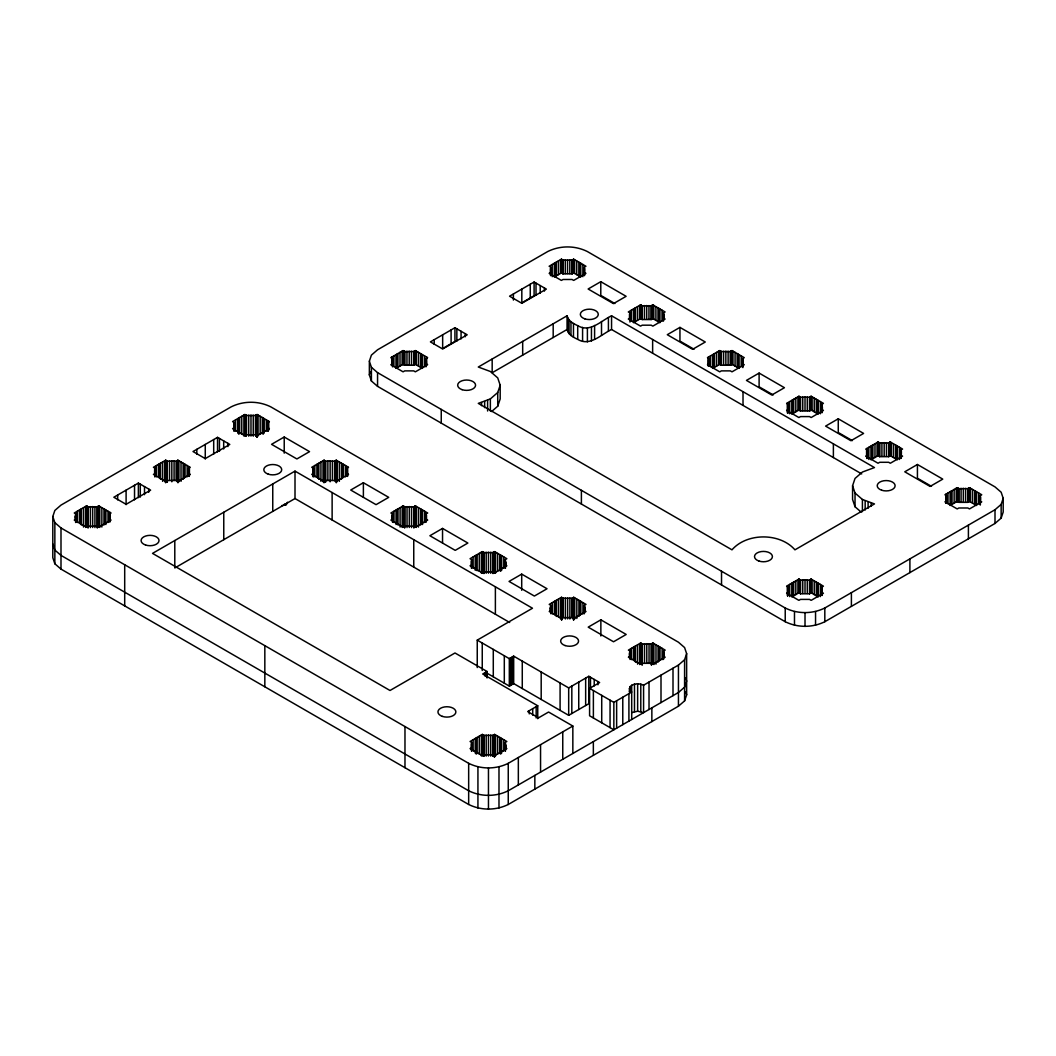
<?xml version="1.0" encoding="UTF-8"?>
<svg xmlns="http://www.w3.org/2000/svg" width="1056" height="1056" viewBox="0 0 1056 1056"><rect width="100%" height="100%" fill="white"/><g stroke="black" fill="none" stroke-linecap="round" stroke-linejoin="round"><path stroke-width="1.5" d="M75.306 519.763L75.9 513.942L74.25 513.005L86.526 505.916L88.163 506.867L97.152 506.867L98.789 505.916L111.065 513.005L109.428 513.942L109.428 520.397M155.06 468.244L155.06 473.431L153.41 474.382L165.686 481.47L167.323 480.52L176.312 480.52L177.949 481.47L190.225 474.382L188.588 473.431L188.588 468.244L190.225 467.293L177.949 460.218L176.312 461.155L167.323 461.155L165.686 460.218L153.41 467.293L155.06 468.244L155.06 476.665M234.221 422.545L234.221 427.733L232.571 428.683L244.847 435.758L246.484 434.808L255.473 434.808L257.11 435.758L269.386 428.683L267.749 427.733L267.749 422.545L269.386 421.595L257.11 414.506L255.473 415.457L246.484 415.457L244.847 414.506L232.571 421.595L234.221 422.545L234.221 430.954M313.381 468.244L313.381 473.431L311.731 474.382L324.007 481.47L325.644 480.52L334.633 480.52L336.27 481.47L348.546 474.382L346.909 473.431L346.909 468.244L348.546 467.293L336.27 460.218L334.633 461.155L325.644 461.155L324.007 460.218L311.731 467.293L313.381 468.244L313.381 476.665M391.868 364.254L392.462 358.618L390.812 357.667L403.088 350.579L404.725 351.529L413.714 351.529L415.351 350.579L427.627 357.667L425.977 358.618L425.977 366.854M391.948 519.763L392.542 513.942L390.892 513.005L403.168 505.916L404.804 506.867L413.794 506.867L415.43 505.916L427.706 513.005L426.056 513.942L426.056 522.364M425.977 358.618L425.977 363.805L427.627 364.742L415.351 371.831L413.714 370.88L404.725 370.88L403.088 371.831L390.812 364.742L392.462 363.805L391.868 361.205M471.702 559.654L471.702 564.841L470.052 565.792L482.328 572.867L483.965 571.916L492.954 571.916L494.591 572.867L506.867 565.792L505.217 564.841L505.217 559.654L506.867 558.703L494.591 551.615L492.954 552.565L483.965 552.565L482.328 551.615L470.052 558.703L471.702 559.654L471.702 568.062M471.702 742.46L471.702 747.648L470.052 748.598L482.328 755.687L483.965 754.736L492.954 754.736L494.591 755.687L506.867 748.598L505.217 747.648L505.217 742.46L506.867 741.51L494.591 734.435L492.954 735.372L483.965 735.372L482.328 734.435L470.052 741.51L471.702 742.46L471.702 750.882M550.783 267.208L550.783 272.395L549.133 273.346L561.409 280.421L563.046 279.484L572.035 279.484L573.672 280.421L585.948 273.346L584.298 272.395L584.298 267.208L585.948 266.257L573.672 259.182L572.035 260.119L563.046 260.119L561.409 259.182L549.133 266.257L550.783 267.208L550.783 275.444M550.268 611.173L550.862 605.352L549.212 604.402L561.488 597.326L563.125 598.264L572.114 598.264L573.751 597.326L586.027 604.402L584.377 605.352L584.377 613.774M584.377 605.352L584.377 610.54L586.027 611.49L573.751 618.578L572.114 617.628L563.125 617.628L561.488 618.578L549.212 611.49L550.862 610.54L550.268 607.952M629.944 312.906L629.944 318.094L628.294 319.044L640.57 326.132L642.206 325.182L651.196 325.182L652.832 326.132L665.108 319.044L663.458 318.094L663.458 312.906L665.108 311.956L652.832 304.88L651.196 305.831L642.206 305.831L640.57 304.88L628.294 311.956L629.944 312.906L629.944 322.054M629.429 656.872L630.023 651.05L628.373 650.113L640.649 643.025L642.286 643.975L651.275 643.975L652.912 643.025L665.188 650.113L663.538 651.05L663.538 659.472M663.538 651.05L663.538 656.238L665.188 657.188L652.912 664.277L651.275 663.326L642.286 663.326L640.649 664.277L628.373 657.188L630.023 656.238L629.429 653.651M709.091 358.618L709.091 363.805L707.454 364.742L719.73 371.831L721.367 370.88L730.356 370.88L731.993 371.831L744.269 364.742L742.619 363.805L742.619 358.618L744.269 357.667L731.993 350.579L730.356 351.529L721.367 351.529L719.73 350.579L707.454 357.667L709.091 358.618L709.091 366.234M788.251 404.316L788.251 409.504L786.614 410.454L798.89 417.529L800.527 416.592L809.516 416.592L811.153 417.529L823.429 410.454L821.779 409.504L821.779 404.316L823.429 403.366L811.153 396.277L809.516 397.228L800.527 397.228L798.89 396.277L786.614 403.366L788.251 404.316L788.251 412.553M788.251 587.123L788.251 592.31L786.614 593.261L798.89 600.349L800.527 599.399L809.516 599.399L811.153 600.349L823.429 593.261L821.779 592.31L821.779 587.123L823.429 586.172L811.153 579.097L809.516 580.048L800.527 580.048L798.89 579.097L786.614 586.172L788.251 587.123L788.251 595.36M867.412 450.014L867.412 455.202L865.775 456.152L878.051 463.241L879.688 462.29L888.677 462.29L890.314 463.241L902.59 456.152L900.94 455.202L900.94 450.014L902.59 449.064L890.314 441.989L888.677 442.939L879.688 442.939L878.051 441.989L865.775 449.064L867.412 450.014L867.412 458.251M946.572 495.726L946.572 500.914L944.935 501.851L957.211 508.939L958.848 507.989L967.837 507.989L969.474 508.939L981.75 501.851L980.1 500.914L980.1 495.726L981.75 494.776L969.474 487.687L967.837 488.638L958.848 488.638L957.211 487.687L944.935 494.776L946.572 495.726L946.572 503.342M52.8 516.542L54.846 510.457L60.997 505.111L231.185 406.85C243.5 400.739 258.469 400.739 270.772 406.85L678.44 642.22L684.592 647.566L686.638 653.651L686.638 694.795L684.592 700.88L678.44 706.213L508.253 804.474C495.937 810.599 480.982 810.599 468.666 804.474L60.997 569.105L54.846 563.772L52.8 557.687L52.8 516.542L54.846 522.628L54.846 563.772M369.362 361.205L371.408 355.12L377.56 349.787L547.747 251.526C560.063 245.401 575.018 245.401 587.334 251.526L995.003 486.895L1001.154 492.228L1003.2 498.313L1003.2 512.028L1001.154 518.113L995.003 523.459L824.815 621.72C812.5 627.832 797.531 627.832 785.228 621.72L377.56 386.351L371.408 381.005L369.362 374.92L369.362 361.205L371.408 367.29L371.408 381.005M369.362 374.92L370.379 371.884M491.581 411.563L497.732 406.217L497.732 392.502L500.188 385.202L497.732 377.903L490.354 371.488L478.302 367.026L567.059 315.784C568.22 320.932 573.316 323.638 577.711 325.644C590.014 333.076 601.088 320.72 611.556 315.784L874.46 467.57L862.409 472.032L855.03 478.447L852.575 485.747L852.575 499.462L855.03 506.761L861.181 512.107M497.732 406.217L500.188 398.917L500.188 385.202M629.244 691.865L629.851 686.809C633.323 683.166 639.263 683.126 643.579 685.212L678.44 665.069L684.592 659.736L686.638 653.651M1001.154 518.113L1001.154 504.398L1003.2 498.313M287.47 502.247L286.229 504.913L281.622 505.626M852.575 485.747L855.03 493.046L862.409 499.462L874.46 503.923L794.944 549.833C780.041 532.62 746.882 532.62 731.98 549.833L478.302 403.379L490.354 398.917L497.732 392.502M371.408 367.29L377.56 372.636L785.228 608.005C797.531 614.117 812.5 614.117 824.815 608.005L995.003 509.744L1001.154 504.398M138.376 483.067L113.837 497.231L126.1 504.319L150.638 490.142L138.376 483.067L138.376 497.587M217.536 437.356L192.997 451.532L205.26 458.608L229.799 444.444L217.536 437.356L217.536 451.889M454.938 327.73L430.399 341.893L442.662 348.982L467.201 334.818L454.938 327.73L454.938 341.444L442.662 348.533L442.662 334.818M534.098 282.031L509.56 296.195L521.822 303.283L546.361 289.106L534.098 282.031L534.098 295.746L521.822 302.821L521.822 289.106M422.453 354.671L422.453 368.386L415.351 364.294L413.714 365.244L404.725 365.244L403.088 364.294L395.987 368.386L395.987 354.671M580.774 263.274L580.774 276.989L573.672 272.884L572.035 273.834L563.046 273.834L561.409 272.884L554.308 276.989L554.308 263.274M284.222 437.012L271.564 444.325L296.894 458.951L309.553 451.638L284.222 437.012L284.222 453.156M600.785 281.688L588.126 289.001L613.457 303.626L626.116 296.314L600.785 281.688L600.785 295.403L614.856 303.521M477.246 667.564L477.246 640.134L532.488 608.23L295.007 471.121L152.526 553.384L390.007 690.492L454.991 652.978L487.08 671.497L487.08 677.952M567.059 315.784L567.059 329.498L492.175 372.728L492.175 359.014M509.665 622.472L295.007 498.551L174.794 567.97L174.794 540.54M659.934 308.972L659.934 322.687L652.832 318.595L651.196 319.546L642.206 319.546L640.57 318.595L633.468 322.687L633.468 308.972M363.383 482.724L350.724 490.037L376.055 504.662L388.714 497.35L363.383 482.724L363.383 497.244M679.945 327.386L667.286 334.699L692.617 349.325L705.276 342.012L679.945 327.386L679.945 341.101L694.016 349.232M739.094 354.671L739.094 368.386L731.993 364.294L730.356 365.244L721.367 365.244L719.73 364.294L712.628 368.386L712.628 354.671M442.543 528.422L429.884 535.735L455.215 550.361L467.874 543.048L442.543 528.422L442.543 542.942M759.106 373.085L746.447 380.398L771.778 395.023L784.436 387.71L759.106 373.085L759.106 386.8L773.177 394.931M818.255 400.382L818.255 414.097L811.153 409.992L809.516 410.942L800.527 410.942L798.89 409.992L791.789 414.097L791.789 400.382M521.704 574.121L509.045 581.434L534.376 596.059L547.034 588.746L521.704 574.121L521.704 590.264M838.266 418.796L825.607 426.109L850.938 440.735L863.597 433.422L838.266 418.796L838.266 432.511L852.337 440.629M487.08 671.497L482.724 674.005L537.742 705.778L537.742 718.687M486.394 672.844L509.322 686.083L509.322 658.654L513.678 656.146L568.682 687.905L588.799 676.289L599.636 682.559L589.591 688.367L589.591 715.783L613.853 729.802L613.853 702.372L589.591 688.367M897.402 446.081L897.402 459.796L890.314 455.704L888.677 456.654L879.688 456.654L878.051 455.704L870.949 459.796L870.949 446.081M600.864 619.832L588.205 627.145L613.536 641.771L626.195 634.458L600.864 619.832L600.864 635.963M509.322 686.083L513.678 683.575L513.678 656.146M917.426 464.495L904.768 471.808L930.098 486.433L942.757 479.12L917.426 464.495L917.426 478.21L931.498 486.341M537.742 705.778L527.683 711.572L538.534 717.842L548.579 712.034L572.84 726.04L572.84 753.469M513.678 683.575L568.682 715.334L588.799 703.718L588.799 676.289M818.255 583.189L818.255 596.904L811.153 592.812L809.516 593.762L800.527 593.762L798.89 592.812L791.789 596.904L791.789 583.189M976.562 491.779L976.562 505.494L969.474 501.402L967.837 502.352L958.848 502.352L957.211 501.402L950.11 505.494L950.11 491.779M54.846 522.628L60.997 527.974L468.666 763.33C480.982 769.454 495.937 769.454 508.253 763.33L572.84 726.04M613.853 702.372L631.699 692.063L629.244 688.631M567.059 329.498C568.22 334.646 573.316 337.352 577.711 339.359C590.014 346.79 601.088 334.435 611.556 329.498L861.709 473.92M631.699 712.642L637.639 711.216L643.579 712.642L643.579 685.212M284.42 504.095L285.476 504.702M477.246 640.134L509.322 658.654M426.056 513.942L426.056 519.13L427.706 520.08L415.43 527.168L413.794 526.218L404.804 526.218L403.168 527.168L390.892 520.08L392.542 519.13L391.948 516.542M109.428 513.942L109.428 519.13L111.065 520.08L98.789 527.168L97.152 526.218L88.163 526.218L86.526 527.168L74.25 520.08L75.9 519.13L75.306 516.542M685.621 678.044L686.638 681.08L684.592 687.166L678.44 692.498L508.253 790.759C495.937 796.884 480.982 796.884 468.666 790.759L60.997 555.39L54.846 550.057L52.8 543.972M685.621 691.759L686.638 694.795M995.003 509.744L995.003 523.459M980.549 497.006L980.549 500.056M980.364 495.568L980.364 504.715M980.1 495.726L980.1 504.86M978.674 493.007L978.674 503.672M975.612 491.225L975.612 504.94M974.648 490.684L974.648 504.398M972.536 489.456L972.536 503.171M970.438 488.242L970.438 501.956M969.474 487.687L969.474 501.402M969.223 487.832L969.223 501.547M968.656 488.162L968.656 501.877M968.405 525.096L968.405 538.811M968.088 488.492L968.088 502.207M967.837 488.638L967.837 502.352M965.606 488.387L965.606 502.102M963.336 488.294L963.336 502.009M961.079 488.387L961.079 502.102M958.848 488.638L958.848 502.352M958.597 488.492L958.597 502.207M958.03 488.162L958.03 501.877M957.462 487.832L957.462 501.547M957.211 487.687L957.211 501.402M956.248 488.242L956.248 501.956M954.136 489.456L954.136 503.171M952.024 490.684L952.024 504.398M951.073 491.225L951.073 504.94M947.998 493.007L947.998 503.672M946.321 495.568L946.321 503.197M946.136 497.006L946.136 503.105M945.899 494.221L945.899 503.369M909.902 558.875L909.902 572.59M901.388 451.308L901.388 454.357M901.204 449.869L901.204 458.396M900.94 450.014L900.94 458.251M899.514 447.295L899.514 459.492M896.452 445.526L896.452 459.241M895.488 444.972L895.488 458.687M893.376 443.758L893.376 457.472M891.277 442.543L891.277 456.258M890.314 441.989L890.314 455.704M890.063 442.134L890.063 455.849M889.495 442.464L889.495 456.179M888.928 442.781L888.928 456.496M888.677 442.939L888.677 456.654M886.446 442.675L886.446 456.39M884.176 442.596L884.176 456.311M881.918 442.675L881.918 456.39M879.688 442.939L879.688 456.654M879.437 442.781L879.437 456.496M878.869 442.464L878.869 456.179M878.302 442.134L878.302 455.849M878.051 441.989L878.051 455.704M877.087 442.543L877.087 456.258M874.975 443.758L874.975 457.472M872.863 444.972L872.863 458.687M871.913 445.526L871.913 459.241M871.226 503.118L871.226 506.167M868.837 447.295L868.837 459.492M868.111 502.102L868.111 508.2M867.161 449.869L867.161 458.396M866.976 451.308L866.976 458.489M866.738 448.523L866.738 457.657M866.593 449.539L866.593 457.169M865.168 500.887L865.168 510.022M862.409 499.462L862.409 511.645M855.03 493.046L855.03 506.761M851.4 592.654L851.4 606.368M833.382 443.85L833.382 457.565M824.815 608.005L824.815 621.72M822.373 406.903L822.373 409.952M822.228 405.61L822.228 408.646M822.228 588.416L822.228 591.466M822.043 404.171L822.043 412.698M822.043 586.978L822.043 595.505M821.779 404.316L821.779 412.553M821.779 587.123L821.779 595.36M820.354 401.597L820.354 413.794M820.354 584.404L820.354 596.6M817.291 399.828L817.291 413.543M817.291 582.635L817.291 596.35M816.328 399.274L816.328 412.988M816.328 582.08L816.328 595.795M815.549 611.556L815.549 625.271M814.229 398.059L814.229 411.774M814.229 580.866L814.229 594.581M812.117 396.832L812.117 410.546M812.117 579.652L812.117 593.366M811.153 396.277L811.153 409.992M811.153 579.097L811.153 592.812M810.902 396.436L810.902 410.15M810.902 579.242L810.902 592.957M810.335 396.752L810.335 410.467M810.335 579.572L810.335 593.287M809.767 397.082L809.767 410.797M809.767 579.889L809.767 593.604M809.516 397.228L809.516 410.942M809.516 580.048L809.516 593.762M807.286 396.977L807.286 410.692M807.286 579.784L807.286 593.498M805.015 396.898L805.015 410.612M805.015 579.704L805.015 593.419M805.015 612.731L805.015 626.446M802.758 396.977L802.758 410.692M802.758 579.784L802.758 593.498M800.527 397.228L800.527 410.942M800.527 580.048L800.527 593.762M800.276 397.082L800.276 410.797M800.276 579.889L800.276 593.604M799.709 396.752L799.709 410.467M799.709 579.572L799.709 593.287M799.141 396.436L799.141 410.15M799.141 579.242L799.141 592.957M798.89 396.277L798.89 409.992M798.89 579.097L798.89 592.812M797.927 396.832L797.927 410.546M797.927 579.652L797.927 593.366M795.815 398.059L795.815 411.774M795.815 580.866L795.815 594.581M794.482 611.556L794.482 625.271M793.703 399.274L793.703 412.988M793.703 582.08L793.703 595.795M792.752 399.828L792.752 413.543M792.752 582.635L792.752 596.35M789.677 401.597L789.677 413.794M789.677 584.404L789.677 596.6M788 404.171L788 412.698M788 586.978L788 595.505M787.816 405.61L787.816 412.79M787.816 588.416L787.816 595.597M787.578 402.811L787.67 413.002M787.578 585.631L787.67 595.822M787.433 403.841L787.433 413.028M787.433 586.648L787.433 595.795M785.228 608.005L785.228 621.72M743.213 361.205L743.213 364.254M742.883 358.459L742.883 367.607M743.015 391.67L743.015 405.385M742.619 358.618L742.619 366.854M741.193 355.898L741.193 366.564M738.131 354.116L738.131 367.831M737.167 353.575L737.167 367.29M735.068 352.348L735.068 366.062M732.956 351.133L732.956 364.848M731.993 350.579L731.993 364.294M731.742 350.724L731.742 364.439M731.174 351.054L731.174 364.769M730.607 351.384L730.607 365.099M730.356 351.529L730.356 365.244M728.125 351.278L728.125 364.993M725.855 351.186L725.855 364.901M723.598 351.278L723.598 364.993M721.525 571.23L721.525 584.945M721.367 351.529L721.367 365.244M721.116 351.384L721.116 365.099M720.548 351.054L720.548 364.769M719.981 350.724L719.981 364.439M719.73 350.579L719.73 364.294M718.766 351.133L718.766 364.848M716.654 352.348L716.654 366.062M714.542 353.575L714.542 367.29M713.592 354.116L713.592 367.831M710.516 355.898L710.516 366.564M708.84 358.459L708.84 366.089M708.655 359.898L708.655 365.996M708.418 357.113L708.418 366.26M708.272 358.142L708.272 365.759M684.592 659.736L684.592 700.88M678.44 665.069L678.44 706.213M673.002 668.224L673.002 695.653M664.132 653.651L664.132 656.872M663.907 314.2L663.907 318.767M663.986 652.344L663.986 655.565M663.458 312.906L663.458 321.143M662.033 310.187L662.033 320.852M662.112 648.331L662.112 659.63M661.003 675.14L661.003 702.57M660.013 647.117L660.013 660.026M659.05 646.562L659.05 661.082M658.97 308.418L658.97 322.133M658.007 307.864L658.007 321.578M658.086 646.008L658.086 662.152M655.987 644.794L655.987 664.158M655.908 306.649L655.908 320.364M653.796 305.435L653.796 319.15M653.875 643.579L653.875 664.554M652.912 643.025L652.912 664M652.832 304.88L652.832 318.595M652.582 305.026L652.582 318.74M652.634 339.504L652.634 353.219M652.661 643.17L652.661 664.145M652.014 305.356L652.014 319.07M652.093 643.5L652.093 664.475M651.856 707.863L651.856 721.578M651.446 305.672L651.446 319.387M651.526 643.83L651.526 664.805M651.196 305.831L651.196 319.546M651.275 643.975L651.275 664.95M648.965 305.567L648.965 319.282M649.044 643.711L649.044 663.076M649.018 682.057L649.018 709.487M646.787 643.632L646.787 662.996M646.694 305.488L646.694 319.202M644.437 305.567L644.437 319.282M644.516 643.711L644.516 663.076M642.206 305.831L642.206 319.546M642.286 643.975L642.286 664.95M641.956 305.672L641.956 319.387M642.035 643.83L642.035 664.805M641.467 643.5L641.467 664.475M641.388 305.356L641.388 319.07M640.82 305.026L640.82 318.74M640.9 643.17L640.9 664.145M640.794 684.143L640.794 711.572M640.57 304.88L640.57 318.595M640.649 643.025L640.649 664M639.685 643.579L639.685 664.554M639.606 305.435L639.606 319.15M637.494 306.649L637.494 320.364M637.573 644.794L637.573 664.158M637.639 683.786L637.639 711.216M635.382 307.864L635.382 321.578M635.474 646.008L635.474 662.152M634.432 308.418L634.432 322.133M634.511 646.562L634.511 661.082M634.484 684.143L634.484 711.572M633.547 647.117L633.547 660.026M631.699 685.212L631.699 719.492M631.356 310.187L631.356 320.852M631.448 648.331L631.448 659.63M630.023 651.05L630.023 659.472M629.851 686.809L629.851 691.654M629.574 652.344L629.574 655.565M629.495 314.2L629.495 318.767M628.914 693.673L628.914 721.103M622.776 697.211L622.776 724.64M616.638 700.762L616.638 728.191M611.556 315.784L611.556 329.498M610.064 700.181L610.064 727.61M608.414 317.566L608.414 331.28M601.722 695.363L601.722 722.792M601.511 321.499L601.511 335.214M597.947 681.582L597.947 684.803M594.594 325.446L594.594 339.161M594.224 679.43L594.224 685.885M593.38 690.545L593.38 717.974M593.353 741.629L593.353 755.344M591.452 327.228L591.452 340.943M590.489 677.279L590.489 688.565M587.4 328.152L587.4 341.867M585.658 678.11L585.658 705.54M584.971 607.952L584.971 611.173M584.747 268.501L584.747 271.537M584.826 606.646L584.826 611.477M584.562 272.54L584.562 275.59M584.298 267.208L584.298 275.444M582.952 602.633L582.952 613.932M582.872 264.488L582.872 276.685M582.582 327.413L582.582 341.128M581.394 490.314L581.394 504.029M580.853 601.418L580.853 614.328M579.889 600.864L579.889 615.384M579.81 262.72L579.81 276.434M578.846 262.165L578.846 275.88M578.926 600.31L578.926 616.44M578.741 682.097L578.741 709.526M577.711 325.644L577.711 339.359M576.827 599.095L576.827 618.46M576.748 260.951L576.748 274.666M574.636 259.723L574.636 273.438M574.715 597.881L574.715 618.856M573.751 597.326L573.751 619.912M573.672 259.182L573.672 272.884M573.474 323.506L573.474 337.22M573.5 597.472L573.5 620.057M573.421 259.327L573.421 273.042M572.854 259.644L572.854 273.359M572.933 597.802L572.933 618.776M572.365 598.118L572.365 617.483M572.286 259.974L572.286 273.689M572.035 260.119L572.035 273.834M572.114 598.264L572.114 617.628M571.824 686.096L571.824 713.513M570.966 321.776L570.966 335.491M569.804 259.868L569.804 273.583M569.884 598.013L569.884 618.988M569.065 319.889L569.065 333.604M568.682 687.905L568.682 715.334M567.758 317.869L567.758 331.584M567.534 259.789L567.534 273.504M567.626 597.934L567.626 618.908M565.356 598.013L565.356 618.988M565.277 259.868L565.277 273.583M563.125 598.264L563.125 617.628M563.046 260.119L563.046 273.834M562.795 259.974L562.795 273.689M562.874 598.118L562.874 617.483M562.756 731.874L562.756 759.304M562.307 597.802L562.307 618.776M562.228 259.644L562.228 273.359M561.66 259.327L561.66 273.042M561.739 597.472L561.739 620.057M561.409 259.182L561.409 272.884M561.488 597.326L561.488 619.912M560.525 597.881L560.525 618.856M560.446 259.723L560.446 273.438M560.089 682.942L560.089 710.371M558.334 260.951L558.334 274.666M558.413 599.095L558.413 616.836M556.314 600.31L556.314 616.44M556.235 262.165L556.235 275.88M555.271 262.72L555.271 276.434M555.35 600.864L555.35 615.384M554.387 601.418L554.387 614.328M553.186 323.783L553.186 337.498M552.209 264.488L552.209 276.685M552.288 602.633L552.288 613.932M550.862 605.352L550.862 613.774M550.519 272.54L550.519 275.59M550.414 606.646L550.414 611.477M550.334 268.501L550.334 273.068M544.447 287.998L544.447 291.047M541.187 672.025L541.187 699.455M540.553 744.691L540.553 772.121M540.223 285.569L540.223 293.185M536.171 706.675L536.171 717.974M536.012 283.14L536.012 295.324M534.838 775.408L534.838 789.122M532.712 708.682L532.712 715.123M530.257 284.236L530.257 297.95M529.254 710.675L529.254 713.896M522.68 341.405L522.68 355.12M522.271 661.109L522.271 688.538M518.338 757.508L518.338 784.938M513.388 293.977L513.388 300.076M512.992 656.528L512.992 683.958M511.5 657.4L511.5 684.829M509.995 658.258L509.995 685.687M508.253 763.33L508.253 804.474M505.811 562.241L505.811 565.475M505.811 745.061L505.811 748.282M505.666 560.934L505.666 565.778M505.666 743.754L505.666 748.585M505.481 564.986L505.481 568.207M505.481 747.793L505.481 751.027M505.217 559.654L505.217 568.062M505.217 742.46L505.217 750.882M504.306 655.763L504.306 683.192M503.791 556.934L503.791 568.22M503.791 739.741L503.791 751.04M501.692 555.72L501.692 570.24M501.692 738.527L501.692 753.047M500.729 555.166L500.729 571.296M500.729 737.972L500.729 754.103M499.765 554.611L499.765 570.742M499.765 737.418L499.765 753.548M498.986 766.88L498.986 808.025M497.666 553.384L497.666 571.138M497.666 736.204L497.666 753.944M495.554 552.169L495.554 573.144M495.383 586.806L495.383 614.236M495.554 734.989L495.554 755.964M494.591 551.615L494.591 572.59M494.591 734.435L494.591 757.02M494.34 551.773L494.34 572.748M494.34 734.58L494.34 757.165M493.772 552.09L493.772 573.065M493.772 734.897L493.772 755.885M493.205 552.42L493.205 573.395M493.284 649.4L493.284 676.817M493.205 735.227L493.205 756.202M492.954 552.565L492.954 573.54M492.954 735.372L492.954 756.347M490.723 552.314L490.723 573.289M490.723 735.121L490.723 756.096M490.354 398.917L490.354 411.101M488.466 552.222L488.466 573.197M488.466 735.042L488.466 756.017M488.466 768.068L488.466 809.213M487.608 400.343L487.608 411.008M486.394 671.893L486.394 676.724M486.196 552.314L486.196 573.289M486.196 735.121L486.196 756.096M484.902 672.751L484.902 675.985M484.651 401.557L484.651 407.656M483.965 552.565L483.965 573.54M483.965 735.372L483.965 756.347M483.714 552.42L483.714 573.395M483.714 735.227L483.714 756.202M483.146 552.09L483.146 573.065M483.146 734.897L483.146 755.885M482.579 551.773L482.579 572.748M482.579 734.58L482.579 755.555M482.328 551.615L482.328 572.59M482.249 643.025L482.249 670.454M482.328 734.435L482.328 755.41M481.549 402.574L481.549 405.623M481.364 552.169L481.364 573.144M481.364 734.989L481.364 755.964M479.252 553.384L479.252 571.138M479.252 736.204L479.252 753.944M477.932 766.88L477.932 808.025M477.154 554.611L477.154 570.742M477.154 737.418L477.154 753.548M476.19 555.166L476.19 569.686M476.19 737.972L476.19 754.103M475.226 555.72L475.226 570.24M475.226 738.527L475.226 753.047M473.128 556.934L473.128 568.22M473.128 739.741L473.128 751.04M471.438 564.986L471.438 568.207M471.438 747.793L471.438 751.027M471.253 560.934L471.253 564.168M471.253 743.754L471.253 746.975M468.666 763.33L468.666 804.474M465.287 333.709L465.287 336.758M461.063 331.267L461.063 338.897M456.852 328.838L456.852 341.022M451.097 329.947L451.097 343.662M441.25 409.411L441.25 423.126M434.227 339.689L434.227 344.256M426.664 357.113L426.664 360.162M426.571 361.205L426.571 364.254M426.505 515.236L426.505 520.08M426.426 359.898L426.426 364.478M424.552 355.898L424.552 366.564M424.644 511.223L424.644 522.522M422.532 510.008L422.532 524.528M421.489 354.116L421.489 367.831M421.568 509.454L421.568 523.974M420.618 508.9L420.618 525.043M420.526 353.575L420.526 367.29M418.427 352.348L418.427 366.062M418.506 507.685L418.506 527.05M416.394 506.471L416.394 527.446M416.315 351.133L416.315 364.848M415.351 350.579L415.351 364.294M415.43 505.916L415.43 526.891M415.1 350.724L415.1 364.439M415.18 506.062L415.18 527.036M414.533 351.054L414.533 364.769M414.612 506.392L414.612 527.366M413.965 351.384L413.965 365.099M414.044 506.722L414.044 527.696M413.794 506.867L413.794 527.842M413.754 539.682L413.754 567.112M413.714 351.529L413.714 365.244M411.563 506.603L411.563 527.591M411.484 351.278L411.484 364.993M409.213 351.186L409.213 364.901M409.306 506.524L409.306 527.498M406.956 351.278L406.956 364.993M407.035 506.603L407.035 527.591M404.976 726.554L404.976 767.699M404.725 351.529L404.725 365.244M404.804 506.867L404.804 527.842M404.554 506.722L404.554 527.696M404.474 351.384L404.474 365.099M403.907 351.054L403.907 364.769M403.986 506.392L403.986 527.366M403.418 506.062L403.418 527.036M403.339 350.724L403.339 364.439M403.088 350.579L403.088 364.294M403.168 505.916L403.168 526.891M402.125 351.133L402.125 364.848M402.204 506.471L402.204 527.446M400.013 352.348L400.013 366.062M400.092 507.685L400.092 527.05M397.914 353.575L397.914 367.29M397.993 508.9L397.993 525.043M397.03 509.454L397.03 523.974M396.95 354.116L396.95 367.831M396.066 510.008L396.066 524.528M393.967 511.223L393.967 522.522M393.888 355.898L393.888 366.564M392.462 358.618L392.462 366.854M392.542 513.942L392.542 522.364M392.014 359.898L392.014 364.478M392.093 515.236L392.093 518.456M391.776 357.113L391.776 360.162M377.56 372.636L377.56 386.351M347.582 466.739L347.582 476.428M347.345 469.537L347.345 475.992M347.16 468.098L347.16 476.164M346.909 468.244L346.909 476.309M345.484 465.524L345.484 476.824M343.372 464.31L343.372 477.22M342.408 463.756L342.408 478.276M341.458 463.201L341.458 479.332M339.346 461.987L339.346 481.351M337.234 460.772L337.234 481.747M336.27 460.218L336.27 482.803M336.019 460.363L336.019 481.338M335.452 460.693L335.452 481.668M334.884 461.01L334.884 480.374M334.633 461.155L334.633 480.52M332.402 460.904L332.402 480.269M332.125 492.545L332.125 519.974M330.145 460.825L330.145 481.8M327.875 460.904L327.875 480.269M325.644 461.155L325.644 482.13M325.393 461.01L325.393 481.985M324.826 460.693L324.826 481.668M324.258 460.363L324.258 481.338M324.007 460.218L324.007 482.803M323.044 460.772L323.044 481.747M320.932 461.987L320.932 481.351M318.833 463.201L318.833 479.332M317.869 463.756L317.869 478.276M316.906 464.31L316.906 477.22M314.807 465.524L314.807 476.824M313.117 468.098L313.117 476.81M312.932 469.537L312.932 474.368M295.007 471.121L295.007 498.551M272.752 483.978L272.752 511.408M268.567 422.07L268.567 430.135M268.422 421.04L268.422 430.716M268.184 423.826L268.184 430.28M268 422.4L268 431.099M267.749 422.545L267.749 430.954M266.323 419.826L266.323 431.112M264.832 645.652L264.832 686.796M264.211 418.612L264.211 433.132M263.248 418.057L263.248 434.188M262.297 417.503L262.297 433.633M260.185 416.275L260.185 434.029M258.073 415.061L258.073 436.036M257.11 414.506L257.11 437.105M256.859 414.665L256.859 437.25M256.291 414.982L256.291 435.956M255.724 415.312L255.724 436.286M255.473 415.457L255.473 434.821M253.242 415.206L253.242 436.181M250.985 415.114L250.985 436.088M248.714 415.206L248.714 436.181M246.484 415.457L246.484 434.821M246.233 415.312L246.233 436.286M245.665 414.982L245.665 435.956M245.098 414.665L245.098 435.64M244.847 414.506L244.847 435.481M243.883 415.061L243.883 436.036M241.771 416.275L241.771 434.029M239.672 417.503L239.672 433.633M238.709 418.057L238.709 434.188M237.745 418.612L237.745 433.132M235.646 419.826L235.646 431.112M233.957 422.4L233.957 431.099M233.772 423.826L233.772 427.06M227.885 443.335L227.885 446.569M223.674 440.906L223.674 448.972M223.766 512.252L223.766 539.682M219.45 438.464L219.45 451.374M213.695 439.573L213.695 454.093M205.26 444.444L205.26 458.964M196.825 449.315L196.825 454.159M189.407 467.768L189.407 475.834M189.262 466.739L189.262 476.428M189.024 469.537L189.024 475.992M188.839 468.098L188.839 476.164M188.588 468.244L188.588 476.309M187.163 465.524L187.163 476.824M185.051 464.31L185.051 477.22M184.087 463.756L184.087 478.276M183.137 463.201L183.137 479.332M181.025 461.987L181.025 481.351M178.913 460.772L178.913 481.747M177.949 460.218L177.949 482.803M177.698 460.363L177.698 481.338M177.131 460.693L177.131 481.668M176.563 461.01L176.563 480.374M176.312 461.155L176.312 480.52M174.082 460.904L174.082 480.269M171.824 460.825L171.824 481.8M169.554 460.904L169.554 480.269M167.323 461.155L167.323 482.13M167.072 461.01L167.072 481.985M166.505 460.693L166.505 481.668M165.937 460.363L165.937 481.338M165.686 460.218L165.686 482.803M164.723 460.772L164.723 481.747M162.624 461.987L162.624 481.351M160.512 463.201L160.512 479.332M159.548 463.756L159.548 478.276M158.598 464.31L158.598 477.22M156.486 465.524L156.486 476.824M154.796 468.098L154.796 476.81M154.612 469.537L154.612 472.758M148.724 489.047L148.724 492.268M144.514 486.605L144.514 494.67M140.29 484.176L140.29 497.086M134.534 485.272L134.534 499.805M126.1 490.142L126.1 504.676M124.7 564.749L124.7 605.893M117.665 495.013L117.665 499.858M110.246 513.48L110.246 521.545M110.101 512.45L110.009 521.387M109.864 515.236L109.864 521.69M109.679 513.797L109.679 521.862M108.002 511.223L108.002 522.522M105.89 510.008L105.89 524.528M104.927 509.454L104.927 523.974M103.976 508.9L103.976 525.043M101.864 507.685L101.864 527.05M99.752 506.471L99.752 527.446M98.789 505.916L98.789 526.891M98.538 506.062L98.538 527.036M97.97 506.392L97.97 527.366M97.403 506.722L97.403 527.696M97.152 506.867L97.152 527.842M94.921 506.603L94.921 527.591M92.664 506.524L92.664 527.498M90.394 506.603L90.394 527.591M88.163 506.867L88.163 527.842M87.912 506.722L87.912 527.696M87.344 506.392L87.344 527.366M86.777 506.062L86.777 527.036M86.526 505.916L86.526 526.891M85.562 506.471L85.562 527.446M83.464 507.685L83.464 527.05M81.352 508.9L81.352 525.043M80.388 509.454L80.388 523.974M79.438 510.008L79.438 522.918M77.326 511.223L77.326 522.522M75.9 513.942L75.9 522.364M75.636 513.797L75.636 522.509M75.451 515.236L75.451 518.456M60.997 527.974L60.997 569.105M584.826 318.846A8.95 5.174 0 0 0 598.264 314.358A8.95 5.174 0 0 0 584.826 309.883A8.95 5.174 0 0 0 584.826 318.846M881.681 490.222A8.95 5.174 0 0 0 895.118 485.747A8.95 5.174 0 0 0 881.681 481.272A8.95 5.174 0 0 0 881.681 490.222M758.987 561.066A8.95 5.174 0 0 0 772.411 556.591A8.95 5.174 0 0 0 758.987 552.103A8.95 5.174 0 0 0 758.987 561.066M462.132 389.677A8.95 5.174 0 0 0 475.57 385.202A8.95 5.174 0 0 0 462.132 380.728A8.95 5.174 0 0 0 462.132 389.677M268.277 474.17A8.95 5.174 0 0 0 281.701 469.696A8.95 5.174 0 0 0 268.277 465.221A8.95 5.174 0 0 0 268.277 474.17M565.118 645.559A8.95 5.174 0 0 0 578.556 641.084A8.95 5.174 0 0 0 565.118 636.61A8.95 5.174 0 0 0 565.118 645.559M442.424 716.404A8.95 5.174 0 0 0 455.862 711.916A8.95 5.174 0 0 0 442.424 707.441A8.95 5.174 0 0 0 442.424 716.404M145.57 545.015A8.95 5.174 0 0 0 159.007 540.54A8.95 5.174 0 0 0 145.57 536.052A8.95 5.174 0 0 0 145.57 545.015"/></g></svg>
